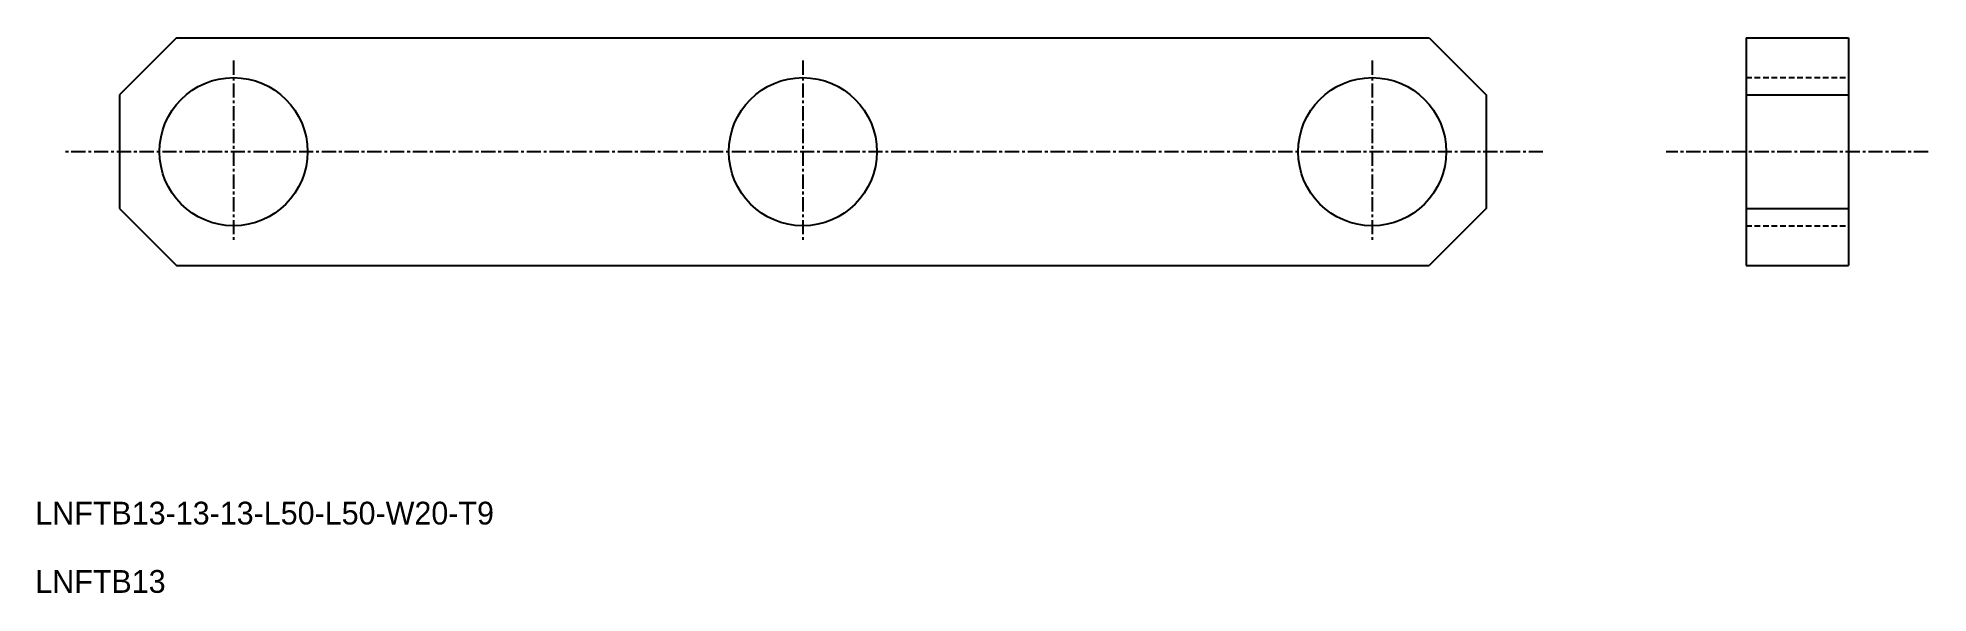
# Model space of a CAD drawing. Extents: x 266 to 432, y 60 to 109.
import ezdxf

# ---------------------------------------------------------------- set-up
doc = ezdxf.new("R2010")
doc.units = 0
doc.linetypes.add('CENTER', pattern=[2, 1.25, -0.25, 0.25, -0.25])
doc.linetypes.add('DASHED', pattern=[0.75, 0.5, -0.25])
doc.layers.get('0').update_dxf_attribs({"linetype": 'CONTINUOUS'})
doc.layers.add('CENTER', color=1, linetype='CENTER')

msp = doc.modelspace()

# ---------------------------------------------------------------- linework, layer by layer
at = {"color": 7, "linetype": 'CONTINUOUS'}
for p, q in [((278.54, 108.52), (273.54, 103.52)), ((278.54, 108.52), (388.54, 108.52)), ((388.54, 108.52), (393.54, 103.52)), ((416.37, 108.52), (416.37, 88.52)), ((416.37, 108.52), (425.37, 108.52)), ((425.37, 108.52), (425.37, 88.52)), ((273.54, 103.52), (273.54, 93.52)), ((393.54, 103.52), (393.54, 93.52)), ((416.37, 103.52), (425.37, 103.52)), ((273.54, 93.52), (278.54, 88.52)), ((393.54, 93.52), (388.54, 88.52)), ((416.37, 93.52), (425.37, 93.52)), ((278.54, 88.52), (388.54, 88.52)), ((416.37, 88.52), (425.37, 88.52))]:
    msp.add_line(p, q, dxfattribs=at)
at = {"color": 3, "linetype": 'DASHED'}
for p, q in [((416.37, 105.02), (425.37, 105.02)), ((416.37, 92.02), (425.37, 92.02))]:
    msp.add_line(p, q, dxfattribs=at)
at = {"color": 7, "linetype": 'CONTINUOUS'}
for centre in [(283.54, 98.52), (333.54, 98.52), (383.54, 98.52)]:
    msp.add_circle(centre, 6.5, dxfattribs=at)
at = {"layer": 'CENTER', "color": 1, "linetype": 'CENTER'}
for p, q in [((283.54, 106.52), (283.54, 90.52)), ((333.54, 106.52), (333.54, 90.52)), ((383.54, 106.52), (383.54, 90.52)), ((398.54, 98.52), (268.54, 98.52)), ((432.37, 98.52), (409.37, 98.52))]:
    msp.add_line(p, q, dxfattribs=at)

# ---------------------------------------------------------------- texts
at = {"color": 7, "linetype": 'CONTINUOUS'}
for s, p in [('LNFTB13-13-13-L50-L50-W20-T9', (266.13, 65.79)), ('LNFTB13', (266.13, 59.79))]:
    msp.add_text(s, height=2, dxfattribs=at).set_placement(p)

doc.saveas('drawing.dxf')
